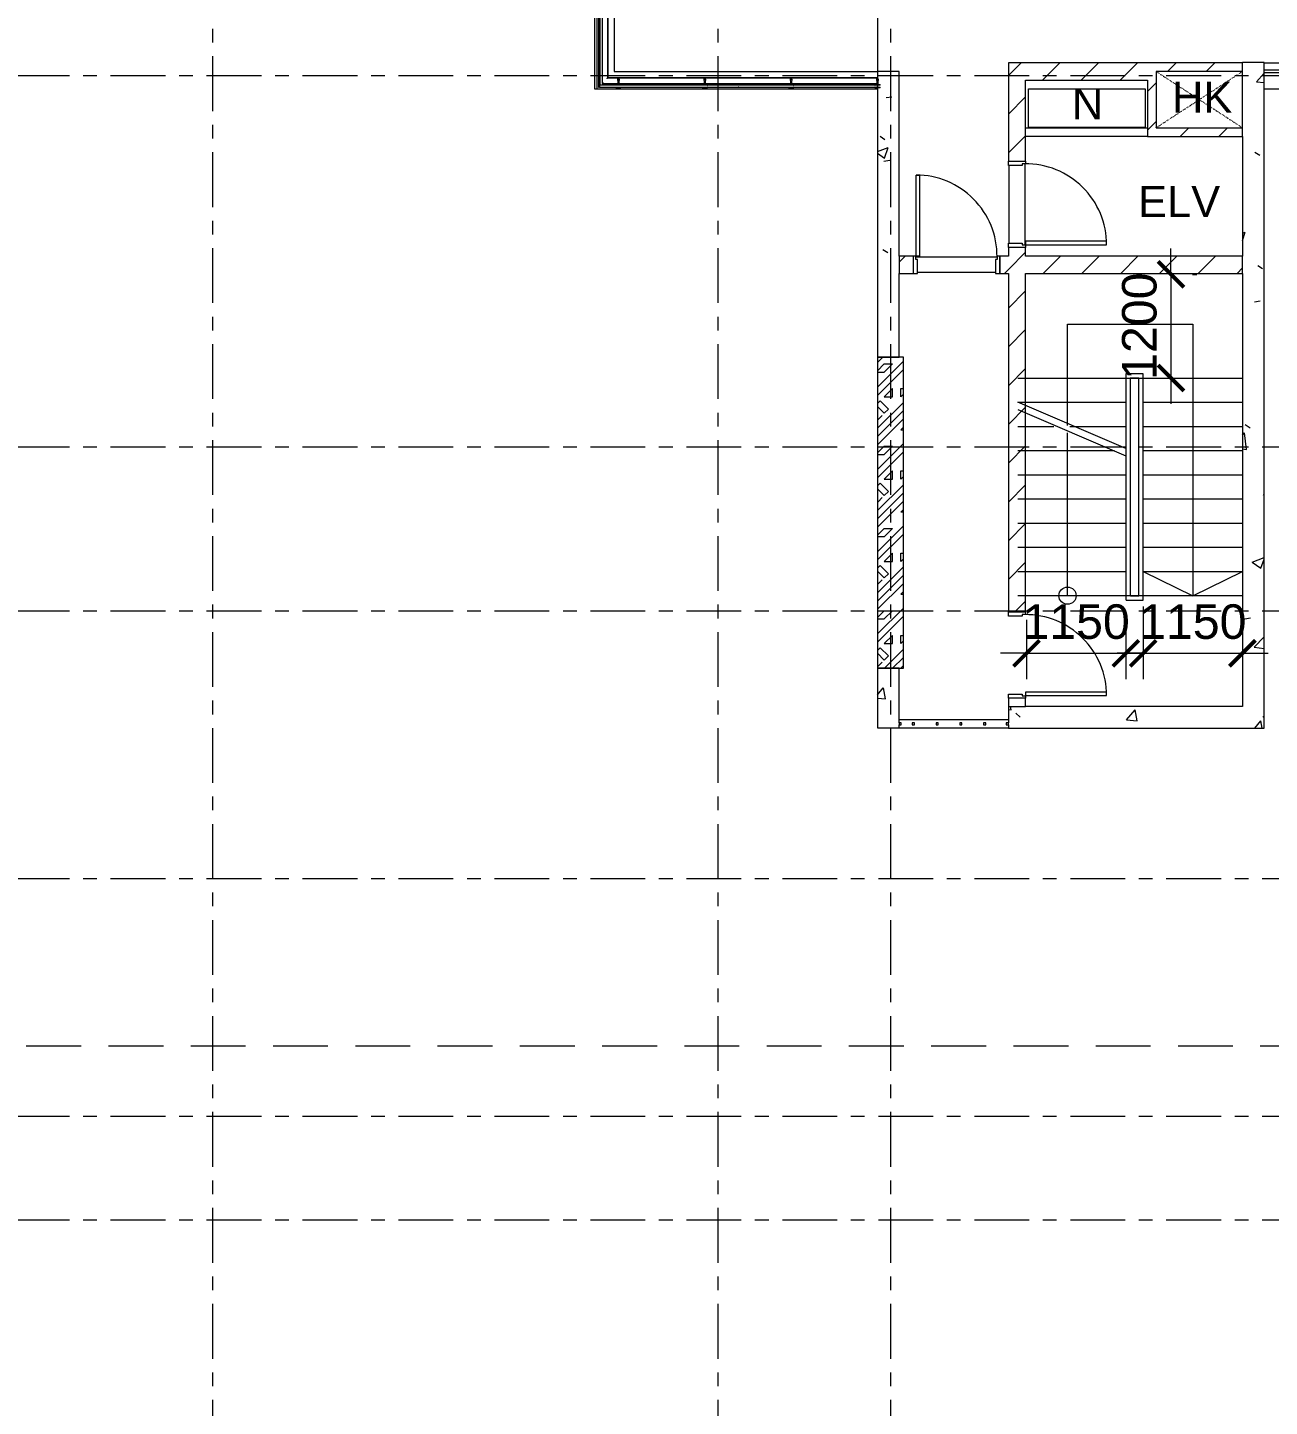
# Model space of a CAD drawing. Header units: millimetres. Extents: x -20144 to 117583, y -11426 to 48263.
# Drawn here: x -8490 to 5888, y 15744 to 31707 of the extents above; entities that cross this region are included whole.
import ezdxf

# ---------------------------------------------------------------- set-up
doc = ezdxf.new("R2010")
doc.units = ezdxf.units.MM
for name, pattern in [('Dash', [12.35, 3.175, -3.175, 0, -3, 0, -3]), ('Grid Line', [22.225, 12.7, -3.175, 3.175, -3.175]), ('HIDDEN2', [4.7625, 3.175, -1.5875])]:
    doc.linetypes.add(name, pattern=pattern)
for name, color, linetype, lineweight in [('A-DETL-GENF', 31, 'Continuous', 5), ('A-DETL-GENF-HDLN', 161, 'Dash', 5), ('CHU', 181, 'Continuous', 5), ('CUA', 31, 'Continuous', 9), ('DIM', 1, 'Continuous', 5), ('HATCH-TUONG', 152, 'Continuous', 9), ('KI-HIEU-1', 151, 'Continuous', 9), ('KINH', 152, 'Continuous', 5), ('NET CAT', 3, 'Continuous', 5), ('NET THAY 1', 41, 'Continuous', 5), ('NET THAY 2', 55, 'Continuous', 5), ('NET-CAT', 3, 'Continuous', 9), ('NET-THAY', 2, 'Continuous', 15), ('TRUC', 225, 'Continuous', 5)]:
    doc.layers.add(name, color=color, linetype=linetype, lineweight=lineweight)
doc.styles.add('Arial', font='arial.ttf', dxfattribs={"height": 360})
doc.styles.add('TA1', font='arial.ttf')
doc.dimstyles.new('D_200_KTx2', dxfattribs={"dimtxt": 400, "dimasz": 300, "dimexe": 300, "dimexo": 300, "dimgap": 160, "dimtad": 1, "dimdec": 0, "dimzin": 9, "dimtxsty": 'TA1', "dimblk": 'ARCHTICK', "dimcen": 1, "dimdle": 300, "dimclrd": 256, "dimclre": 256, "dimclrt": 7, "dimadec": 0, "dimazin": 0, "dimtfac": 1, "dimtdec": 0, "dimtix": 1, "dimtmove": 1, "dimatfit": 3, "dimldrblk": 'ARCHTICK', "dimfxl": 1, "dimtolj": 1, "dimtzin": 0, "dimlwd": -1, "dimlwe": -1, "dimarcsym": 0})
pattern_1 = [(45, (0, 0), (-224.5064, 224.5064), [])]
pattern_2 = [(50, (0, 0), (1457.472, -127.512), [152.4, -1676.4]), (355, (0, 0), (-281.94, 1528.454), [121.92, -1341.12]), (100.451, (121.5, -10.6), (1175.54, 1400.93), [129.52, -1424.72]), (46.184, (0, 406.4), (2168.63, -336.34), [228.6, -2514.6]), (96.636, (180.7, 378.4), (1899.22, 1979.42), [194.28, -2137.08]), (351.184, (0, 406.4), (1899.24, 1979.4), [182.88, -2011.68]), (21, (203.2, 304.8), (1212.915, -818.12), [152.4, -1676.4]), (326, (203.2, 304.8), (494.42, 1473.504), [121.92, -1341.12]), (71.451, (304.3, 236.6), (1707.34, 655.37), [129.52, -1424.72]), (37.5, (0, 0), (24.709, 676.44), [67.056, -1257.808, 67.056, -1294.384, -1346.2]), (37.5, (0, 0), (24.709, 676.44), [-2686.304, 67.056, -1279.144]), (7.5, (0, 0), (534.558, 801.444), [67.056, -709.168, 67.056, -1227.328, -513.08]), (7.5, (0, 0), (534.558, 801.444), [-2070.608, 67.056, -446.024]), (327.5, (-453.14, 0), (1084.7275, -45.831), [67.056, -440.944, 67.056, -1517.904, -2103.12]), (327.5, (-453.14, 0), (1084.7275, -45.831), [-2092.96, 67.056, -2036.064]), (317.5, (-656.3, 0), (1185.035, 203.414), [67.056, -593.344, 67.056, -985.52, -1493.52]), (317.5, (-656.3, 0), (1185.035, 203.414), [-1712.976, 67.056, -1426.464])]

# ---------------------------------------------------------------- blocks, each defined once
blk = doc.blocks.new('_ARCHTICK')
at = {"color": 0, "linetype": 'ByBlock', "const_width": 0.15}
blk.add_lwpolyline([(-0.5, -0.5), (0.5, 0.5)], dxfattribs=at)
blk = doc.blocks.new('*D242')
at = {"layer": 'Defpoints', "color": 0, "transparency": 16777216}
for p in [(4697, 28850), (4654, 27650), (4748, 27650)]:
    blk.add_point(p, dxfattribs=at)
at = {"layer": 'DIM', "transparency": 16777216}
for p, q in [((4748, 28850), (4748, 29150)), ((4748, 28850), (4748, 27650)), ((4997, 28850), (5048, 28850)), ((4748, 27650), (4748, 27350)), ((4954, 27650), (5048, 27650))]:
    blk.add_line(p, q, dxfattribs=at)
at = {"layer": 'DIM', "transparency": 16777216, "xscale": 300, "yscale": 300, "zscale": 300}
for p, rotation in [((4748, 28850), 270), ((4748, 27650), 90)]:
    blk.add_blockref('_ARCHTICK', p, dxfattribs=dict(at, rotation=rotation))
at = {"layer": 'DIM', "color": 7, "transparency": 16777216, "insert": (4384, 28250), "char_height": 400, "attachment_point": 5, "rotation": 90, "style": 'TA1'}
blk.add_mtext('\\A1;1200', dxfattribs=at)
blk = doc.blocks.new('*D243')
at = {"layer": 'Defpoints', "color": 0, "transparency": 16777216}
for p in [(3075, 25150), (4225, 25150), (4225, 24463)]:
    blk.add_point(p, dxfattribs=at)
at = {"layer": 'DIM', "transparency": 16777216}
for p, q in [((3075, 24850), (3075, 24163)), ((4225, 24850), (4225, 24163)), ((3075, 24463), (2775, 24463)), ((3075, 24463), (4225, 24463)), ((4225, 24463), (4525, 24463))]:
    blk.add_line(p, q, dxfattribs=at)
at = {"layer": 'DIM', "transparency": 16777216, "xscale": 300, "yscale": 300, "zscale": 300}
blk.add_blockref('_ARCHTICK', (3075, 24463), dxfattribs=at)
at = {"layer": 'DIM', "transparency": 16777216, "xscale": 300, "yscale": 300, "zscale": 300, "rotation": 180}
blk.add_blockref('_ARCHTICK', (4225, 24463), dxfattribs=at)
at = {"layer": 'DIM', "color": 7, "transparency": 16777216, "insert": (3650, 24827), "char_height": 400, "attachment_point": 5, "style": 'TA1'}
blk.add_mtext('\\A1;1150', dxfattribs=at)
blk = doc.blocks.new('*D244')
at = {"layer": 'Defpoints', "color": 0, "transparency": 16777216}
for p in [(4426, 25305), (5575, 25305), (5575, 24463)]:
    blk.add_point(p, dxfattribs=at)
at = {"layer": 'DIM', "transparency": 16777216}
for p, q in [((4426, 25005), (4426, 24163)), ((5575, 25005), (5575, 24163)), ((4426, 24463), (4126, 24463)), ((4426, 24463), (5575, 24463)), ((5575, 24463), (5875, 24463))]:
    blk.add_line(p, q, dxfattribs=at)
at = {"layer": 'DIM', "transparency": 16777216, "xscale": 300, "yscale": 300, "zscale": 300}
blk.add_blockref('_ARCHTICK', (4426, 24463), dxfattribs=at)
at = {"layer": 'DIM', "transparency": 16777216, "xscale": 300, "yscale": 300, "zscale": 300, "rotation": 180}
blk.add_blockref('_ARCHTICK', (5575, 24463), dxfattribs=at)
at = {"layer": 'DIM', "color": 7, "transparency": 16777216, "insert": (5001, 24827), "char_height": 400, "attachment_point": 5, "style": 'TA1'}
blk.add_mtext('\\A1;1150', dxfattribs=at)
blk = doc.blocks.new('THANG  BO 5 - THANG  BO 5-373209-MẶT BẰNG TẦNG 5 ĐẾN TẦNG 22')
at = {"layer": 'A-DETL-GENF'}
for p, q in [((3647, 27112), (3647, 28287)), ((3647, 28287), (5097, 28287)), ((5097, 28287), (5097, 25142)), ((3072, 27662), (5672, 27662)), ((4522, 27712), (4322, 27712)), ((4322, 27712), (4322, 25092)), ((4472, 27662), (4372, 27662)), ((4372, 27662), (4372, 25142)), ((4472, 25142), (4472, 27662)), ((4522, 25092), (4522, 27712)), ((4322, 26847), (3072, 27382)), ((3072, 27382), (4322, 27382)), ((4522, 27382), (5672, 27382)), ((3072, 27296), (4322, 26761)), ((3072, 27102), (3490, 27102)), ((3647, 25142), (3647, 27026)), ((3674, 27102), (4322, 27102)), ((4522, 27102), (5672, 27102)), ((3072, 26822), (4192, 26822)), ((4522, 26822), (5672, 26822)), ((3072, 26542), (4322, 26542)), ((4522, 26542), (5672, 26542)), ((3072, 26262), (4322, 26262)), ((4522, 26262), (5672, 26262)), ((3072, 25982), (4322, 25982)), ((4522, 25982), (5672, 25982)), ((3072, 25702), (4322, 25702)), ((4522, 25702), (5672, 25702)), ((3072, 25422), (4322, 25422)), ((4522, 25422), (5097, 25142)), ((4522, 25422), (5672, 25422)), ((5097, 25142), (5672, 25422)), ((4372, 25142), (3072, 25142)), ((4326, 25092), (4522, 25092)), ((5672, 25142), (4376, 25142)), ((4376, 25142), (4472, 25142))]:
    blk.add_line(p, q, dxfattribs=at)
blk.add_circle((3647, 25142), 100, dxfattribs=at)
blk = doc.blocks.new('CUA 1 CANH MO - 2 - Type 1000-515855-MẶT BẰNG TẦNG 24')
at = {"layer": 'CUA'}
for p, q in [((-368, 1040), (-328, 1040)), ((-368, 102), (-368, 1040)), ((-328, 1040), (-328, 102)), ((-328, 102), (-368, 102))]:
    blk.add_line(p, q, dxfattribs=at)
at = {"layer": 'CUA', "lineweight": 5}
for p, q in [((-369, 102), (-399, 102)), ((-399, 102), (-399, -98)), ((-369, 61), (-369, 102)), ((-349, 61), (-369, 61)), ((-349, -98), (-349, 61)), ((571, 61), (551, 61)), ((551, 61), (551, -98)), ((601, 102), (571, 102)), ((571, 102), (571, 61)), ((601, -98), (601, 102)), ((-399, -98), (-349, -98)), ((551, -98), (601, -98))]:
    blk.add_line(p, q, dxfattribs=at)
blk.add_arc((-368, 102), 938, 359.5, 90, dxfattribs=at)
blk = doc.blocks.new('CUA 1 CANH MO - 2 - Type 1000-515866-MẶT BẰNG TẦNG 24')
at = {"layer": 'CUA', "lineweight": 5}
for p, q in [((-399, -102), (-399, 98)), ((-399, 98), (-349, 98)), ((-349, 98), (-349, -61)), ((551, 98), (601, 98)), ((551, -61), (551, 98)), ((601, 98), (601, -102)), ((-369, -102), (-399, -102)), ((-369, -61), (-369, -102)), ((-349, -61), (-369, -61)), ((571, -61), (551, -61)), ((571, -102), (571, -61)), ((601, -102), (571, -102))]:
    blk.add_line(p, q, dxfattribs=at)
at = {"layer": 'CUA'}
for p, q in [((-328, -102), (-368, -102)), ((-368, -102), (-368, -1040)), ((-328, -1040), (-328, -102)), ((-368, -1040), (-328, -1040))]:
    blk.add_line(p, q, dxfattribs=at)
at = {"layer": 'CUA', "lineweight": 5}
blk.add_arc((-368, -102), 938, 270, 0.5, dxfattribs=at)
blk = doc.blocks.new('Railing - NBS_RailInfillPnl_Post-720245-MẶT BẰNG TẦNG 24')
at = {"layer": 'NET THAY 2'}
for p, q in [((-13, -5), (-13, 5)), ((13, 5), (-13, 5)), ((13, 5), (13, -5)), ((-13, -5), (13, -5))]:
    blk.add_line(p, q, dxfattribs=at)
blk = doc.blocks.new('Railing - NBS_RailInfillPnl_Post-721024-MẶT BẰNG TẦNG 24')
at = {"layer": 'NET THAY 2'}
for p, q in [((-13, -5), (-13, 5)), ((13, 5), (13, -5))]:
    blk.add_line(p, q, dxfattribs=at)
blk = doc.blocks.new('Railing - Railing-542844-MẶT BẰNG TẦNG 24')
at = {"layer": 'NET THAY 1'}
for p, q in [((4426, 42600), (1651, 42600)), ((2489, 42540), (1651, 42540)), ((1651, 42473), (4426, 42473)), ((4426, 42473), (1651, 42473)), ((3489, 42540), (2502, 42540)), ((4426, 42540), (3502, 42540)), ((4426, 42600), (4426, 42581)), ((4426, 42559), (4426, 42540)), ((4426, 42540), (4426, 42530)), ((4426, 42530), (4426, 42485)), ((4426, 42485), (4426, 42473)), ((1351, 42400), (-6149, 42400)), ((-5311, 42340), (-6149, 42340)), ((-4311, 42340), (-5298, 42340)), ((-3311, 42340), (-4298, 42340)), ((-2311, 42340), (-3298, 42340)), ((-1311, 42340), (-2298, 42340)), ((-311, 42340), (-1298, 42340)), ((689, 42340), (-298, 42340)), ((1351, 42340), (702, 42340)), ((-6149, 42273), (1351, 42273)), ((1351, 42273), (-6149, 42273)), ((-8499, 42100), (-8499, 33100)), ((-8439, 42100), (-8439, 41379)), ((-8372, 33100), (-8372, 42100)), ((-8372, 42100), (-8372, 33100)), ((-8439, 41366), (-8439, 40379)), ((-8439, 40366), (-8439, 39379)), ((-8439, 39366), (-8439, 38379)), ((-8439, 38366), (-8439, 37379)), ((-8439, 37366), (-8439, 36379)), ((-8439, 36366), (-8439, 35379)), ((-8439, 35366), (-8439, 34379)), ((-8439, 34366), (-8439, 33379)), ((-8439, 33366), (-8439, 33100)), ((-1772, 32927), (-6149, 32927)), ((-6149, 32927), (-1772, 32927)), ((-1772, 31127), (-1772, 32927)), ((-1772, 32927), (-1772, 31127)), ((-5856, 32860), (-6149, 32860)), ((-6149, 32800), (-1899, 32800)), ((-4856, 32860), (-5843, 32860)), ((-3856, 32860), (-4843, 32860)), ((-2856, 32860), (-3843, 32860)), ((-1839, 32860), (-2843, 32860)), ((-1899, 32800), (-1899, 31000)), ((-1839, 32860), (-1839, 31979)), ((-1839, 31966), (-1839, 31060)), ((-1899, 31000), (1351, 31000)), ((-1839, 31060), (-1656, 31060)), ((1351, 31127), (-1772, 31127)), ((-1772, 31127), (1351, 31127)), ((-1643, 31060), (-656, 31060)), ((-643, 31060), (344, 31060)), ((357, 31060), (1344, 31060))]:
    blk.add_line(p, q, dxfattribs=at)
for points, knots in [([(-1784, 32915), (-1783, 32916), (-1782, 32918), (-1780, 32920), (-1779, 32921), (-1778, 32922), (-1777, 32923), (-1776, 32923), (-1775, 32924), (-1775, 32925), (-1774, 32925), (-1773, 32926), (-1773, 32927), (-1772, 32927), (-1772, 32927)], [-1, -1, -1, -1, -0.833333, -0.75, -0.666667, -0.625, -0.583333, -0.5, -0.458333, -0.416667, -0.333333, -0.25, -0.166667, 0, 0, 0, 0]), ([(-1839, 32860), (-1839, 32860), (-1839, 32860), (-1839, 32861), (-1838, 32861), (-1838, 32862), (-1837, 32863), (-1836, 32863), (-1836, 32864), (-1835, 32864), (-1834, 32865), (-1833, 32866), (-1832, 32868), (-1830, 32869), (-1829, 32870)], [-1, -1, -1, -1, -0.833333, -0.75, -0.666667, -0.583333, -0.541667, -0.5, -0.416667, -0.375, -0.333333, -0.25, -0.166667, 0, 0, 0, 0]), ([(-1829, 31070), (-1830, 31069), (-1832, 31068), (-1833, 31066), (-1834, 31065), (-1835, 31064), (-1836, 31064), (-1836, 31063), (-1837, 31062), (-1838, 31062), (-1838, 31061), (-1839, 31061), (-1839, 31060), (-1839, 31060), (-1839, 31060)], [0, 0, 0, 0, 0.166667, 0.25, 0.333333, 0.375, 0.416667, 0.5, 0.541667, 0.583333, 0.666667, 0.75, 0.833333, 1, 1, 1, 1]), ([(-1772, 31127), (-1772, 31127), (-1773, 31127), (-1773, 31126), (-1774, 31125), (-1775, 31125), (-1775, 31124), (-1776, 31123), (-1777, 31122), (-1778, 31121), (-1779, 31120), (-1780, 31119), (-1782, 31118), (-1783, 31116), (-1784, 31115)], [0, 0, 0, 0, 0.166667, 0.25, 0.333333, 0.416667, 0.458333, 0.5, 0.583333, 0.666667, 0.708333, 0.75, 0.833333, 1, 1, 1, 1])]:
    blk.add_open_spline(points, degree=3, knots=knots, dxfattribs=at)
for name, p, rotation in [('Railing - NBS_RailInfillPnl_Post-720245-MẶT BẰNG TẦNG 24', (1381, 42570), 180), ('Railing - NBS_RailInfillPnl_Post-721024-MẶT BẰNG TẦNG 24', (2903, 42570), 90), ('Railing - NBS_RailInfillPnl_Post-720245-MẶT BẰNG TẦNG 24', (-8469, 42370), 180), ('Railing - NBS_RailInfillPnl_Post-721024-MẶT BẰNG TẦNG 24', (-4529, 42370), 90), ('Railing - NBS_RailInfillPnl_Post-721024-MẶT BẰNG TẦNG 24', (-2559, 42370), 90), ('Railing - NBS_RailInfillPnl_Post-721024-MẶT BẰNG TẦNG 24', (-589, 42370), 90), ('Railing - NBS_RailInfillPnl_Post-720245-MẶT BẰNG TẦNG 24', (1381, 42370), 90), ('Railing - NBS_RailInfillPnl_Post-721024-MẶT BẰNG TẦNG 24', (-8469, 40462), 180), ('Railing - NBS_RailInfillPnl_Post-721024-MẶT BẰNG TẦNG 24', (-8469, 38554), 180), ('Railing - NBS_RailInfillPnl_Post-721024-MẶT BẰNG TẦNG 24', (-8469, 36646), 180), ('Railing - NBS_RailInfillPnl_Post-721024-MẶT BẰNG TẦNG 24', (-8469, 34738), 180), ('Railing - NBS_RailInfillPnl_Post-720245-MẶT BẰNG TẦNG 24', (-8469, 32830), 270), ('Railing - NBS_RailInfillPnl_Post-721024-MẶT BẰNG TẦNG 24', (-4069, 32830), 270), ('Railing - NBS_RailInfillPnl_Post-720245-MẶT BẰNG TẦNG 24', (-1869, 32830), 180), ('Railing - NBS_RailInfillPnl_Post-720245-MẶT BẰNG TẦNG 24', (-1869, 31030), 270), ('Railing - NBS_RailInfillPnl_Post-721024-MẶT BẰNG TẦNG 24', (-259, 31030), 270)]:
    blk.add_blockref(name, p, dxfattribs=dict(rotation=rotation))
blk = doc.blocks.new('Top Rail Type - Top Rail_Internal_-542854-MẶT BẰNG TẦNG 24')
at = {"layer": 'NET THAY 1'}
for p, q in [((1466, 42581), (1370, 42581)), ((1370, 42581), (1370, 42575)), ((1370, 42565), (1370, 42381)), ((1391, 42359), (1391, 42559)), ((1391, 42559), (1469, 42559)), ((1521, 42559), (2469, 42559)), ((2466, 42581), (1524, 42581)), ((2521, 42559), (3469, 42559)), ((3466, 42581), (2524, 42581)), ((3521, 42559), (4426, 42559)), ((4426, 42581), (3524, 42581)), ((4426, 42559), (4426, 42581)), ((-8334, 42381), (-8480, 42381)), ((-8480, 42381), (-8480, 42375)), ((-8480, 42365), (-8480, 41401)), ((-8459, 41398), (-8459, 42359)), ((-8459, 42359), (-8331, 42359)), ((-8279, 42359), (-7331, 42359)), ((-7334, 42381), (-8276, 42381)), ((-7279, 42359), (-6331, 42359)), ((-6334, 42381), (-7276, 42381)), ((-6277, 42359), (-5331, 42359)), ((-5334, 42381), (-6276, 42381)), ((-5279, 42359), (-4331, 42359)), ((-4334, 42381), (-5276, 42381)), ((-4279, 42359), (-3331, 42359)), ((-3334, 42381), (-4276, 42381)), ((-3279, 42359), (-2331, 42359)), ((-2334, 42381), (-3276, 42381)), ((-2279, 42359), (-1331, 42359)), ((-1334, 42381), (-2276, 42381)), ((-1279, 42359), (-331, 42359)), ((-334, 42381), (-1276, 42381)), ((-279, 42359), (669, 42359)), ((666, 42381), (-276, 42381)), ((721, 42359), (1376, 42359)), ((1370, 42381), (724, 42381)), ((1386, 42359), (1391, 42359)), ((-8459, 40398), (-8459, 41346)), ((-8480, 41343), (-8480, 40401)), ((-8480, 40343), (-8480, 39401)), ((-8459, 39398), (-8459, 40346)), ((-8480, 39343), (-8480, 38401)), ((-8459, 38398), (-8459, 39346)), ((-8480, 38343), (-8480, 37401)), ((-8459, 37398), (-8459, 38346)), ((-8480, 37343), (-8480, 36401)), ((-8459, 36398), (-8459, 37346)), ((-8480, 36343), (-8480, 35401)), ((-8459, 35398), (-8459, 36346)), ((-8480, 35343), (-8480, 34401)), ((-8459, 34398), (-8459, 35346)), ((-8480, 34343), (-8480, 33401)), ((-8459, 33398), (-8459, 34346)), ((-8480, 33343), (-8480, 32819)), ((-8459, 32841), (-8459, 33346)), ((-8480, 32819), (-8474, 32819)), ((-8464, 32819), (-7878, 32819)), ((-7875, 32841), (-8459, 32841)), ((-6875, 32841), (-7823, 32841)), ((-7820, 32819), (-6878, 32819)), ((-5875, 32841), (-6823, 32841)), ((-6820, 32819), (-5878, 32819)), ((-4875, 32841), (-5823, 32841)), ((-5820, 32819), (-4878, 32819)), ((-3875, 32841), (-4823, 32841)), ((-4820, 32819), (-3878, 32819)), ((-2875, 32841), (-3823, 32841)), ((-3820, 32819), (-2878, 32819)), ((-1859, 32841), (-2823, 32841)), ((-2820, 32819), (-1880, 32819)), ((-1880, 32819), (-1880, 32001)), ((-1859, 32835), (-1859, 32841)), ((-1859, 31998), (-1859, 32825)), ((-1880, 31943), (-1880, 31019)), ((-1859, 31041), (-1859, 31946)), ((-1880, 31019), (-1874, 31019)), ((-1864, 31019), (-1678, 31019)), ((-1675, 31041), (-1859, 31041)), ((-675, 31041), (-1623, 31041)), ((-1620, 31019), (-678, 31019)), ((325, 31041), (-623, 31041)), ((-620, 31019), (322, 31019)), ((1325, 31041), (377, 31041)), ((380, 31019), (1322, 31019)), ((1351, 31019), (1351, 31041))]:
    blk.add_line(p, q, dxfattribs=at)
blk = doc.blocks.new('ALB-RAILING 32 - ALB-BALUSTER-537417-MẶT BẰNG TẦNG 24')
at = {"layer": 'NET THAY 1'}
for p, q in [((-30, 101), (-30, 92)), ((-30, 101), (30, 101)), ((-29, 101), (-30, 101)), ((-30, 92), (-29, 92)), ((30, 92), (-30, 92)), ((-30, 70), (-30, 63)), ((-30, 70), (30, 70)), ((-29, 70), (-30, 70)), ((-30, 63), (-29, 63)), ((30, 63), (-30, 63)), ((-7, 63), (-7, 15)), ((7, 15), (7, 63)), ((26, 63), (30, 63)), ((30, 101), (29, 101)), ((29, 92), (30, 92)), ((30, 70), (29, 70)), ((30, 92), (30, 101)), ((30, 63), (30, 70))]:
    blk.add_line(p, q, dxfattribs=at)
at = {"layer": 'NET THAY 1', "flags": 128}
for points in [[(-7, 1), (-7, 2), (-7, 2), (-7, 2), (-7, 3), (-7, 3), (-7, 3), (-7, 4), (-7, 4), (-7, 5), (-7, 5), (-7, 5), (-7, 6), (-7, 6), (-7, 7), (-7, 7), (-7, 8), (-7, 8), (-7, 9), (-7, 10), (-7, 10), (-7, 11), (-7, 11), (-7, 12), (-7, 12), (-7, 13), (-7, 14), (-7, 14), (-7, 15), (-7, 15)], [(7, 15), (7, 14), (7, 14), (7, 13), (7, 13), (7, 12), (7, 11), (7, 11), (7, 10), (7, 10), (7, 9), (7, 9), (7, 8), (7, 8), (7, 7), (7, 7), (7, 6), (7, 6), (7, 5), (7, 5), (7, 4), (7, 4), (7, 3), (7, 3), (7, 3)], [(-3, -6), (-3, -6), (-3, -6), (-4, -6), (-4, -6), (-4, -6), (-4, -5), (-5, -5), (-5, -5), (-5, -5), (-5, -5), (-5, -4), (-6, -4), (-6, -4), (-6, -4), (-6, -4), (-6, -3), (-6, -3), (-6, -3), (-7, -3), (-7, -2), (-7, -2), (-7, -2), (-7, -1), (-7, -1)], [(0, -7), (0, -7), (-1, -7), (-1, -7), (-1, -7), (-1, -7), (-2, -7)], [(7, -2), (6, -3), (6, -3), (6, -3), (6, -3), (6, -4), (6, -4), (6, -4), (5, -4), (5, -5), (5, -5), (5, -5), (5, -5), (4, -5), (4, -6), (4, -6), (4, -6), (4, -6), (3, -6), (3, -6), (3, -6), (3, -7), (2, -7), (2, -7), (2, -7), (1, -7), (1, -7), (1, -7), (1, -7), (0, -7), (0, -7), (0, -7)], [(7, 0), (7, 0), (7, -1), (7, -1), (7, -1), (7, -1), (7, -2)]]:
    blk.add_lwpolyline(points, dxfattribs=at)
at = {"layer": 'NET THAY 1'}
for start, end in [(90, 270), (270, 90)]:
    blk.add_arc((0, 0), 7, start, end, dxfattribs=at)
blk = doc.blocks.new('ALB-RAILING 32 - ALB-BALUSTER-V12-MẶT BẰNG TẦNG 24')
at = {"layer": 'NET THAY 1'}
for p, q in [((-30, 101), (-30, 92)), ((-30, 101), (30, 101)), ((-29, 101), (-30, 101)), ((-30, 92), (-29, 92)), ((30, 92), (-30, 92)), ((-30, 70), (-30, 63)), ((-30, 70), (30, 70)), ((-29, 70), (-30, 70)), ((-30, 63), (-26, 63)), ((30, 63), (-30, 63)), ((-7, 63), (-7, 15)), ((7, 15), (7, 63)), ((26, 63), (30, 63)), ((30, 101), (29, 101)), ((29, 92), (30, 92)), ((30, 70), (29, 70)), ((30, 92), (30, 101)), ((30, 63), (30, 70))]:
    blk.add_line(p, q, dxfattribs=at)
at = {"layer": 'NET THAY 1', "flags": 128}
for points in [[(-7, 1), (-7, 2), (-7, 2), (-7, 2), (-7, 3), (-7, 3), (-7, 3), (-7, 4), (-7, 4), (-7, 5), (-7, 5), (-7, 5), (-7, 6), (-7, 6), (-7, 7), (-7, 7), (-7, 8), (-7, 8), (-7, 9), (-7, 10), (-7, 10), (-7, 11), (-7, 11), (-7, 12), (-7, 12), (-7, 13), (-7, 14), (-7, 14), (-7, 15), (-7, 15)], [(7, 15), (7, 14), (7, 14), (7, 13), (7, 13), (7, 12), (7, 11), (7, 11), (7, 10), (7, 10), (7, 9), (7, 9), (7, 8), (7, 8), (7, 7), (7, 7), (7, 6), (7, 6), (7, 5), (7, 5), (7, 4), (7, 4), (7, 3), (7, 3), (7, 3)], [(-3, -6), (-3, -6), (-3, -6), (-4, -6), (-4, -6), (-4, -6), (-4, -5), (-5, -5), (-5, -5), (-5, -5), (-5, -5), (-5, -4), (-6, -4), (-6, -4), (-6, -4), (-6, -4), (-6, -3), (-6, -3), (-6, -3), (-7, -3), (-7, -2), (-7, -2), (-7, -2), (-7, -1), (-7, -1)], [(0, -7), (0, -7), (-1, -7), (-1, -7), (-1, -7), (-1, -7), (-2, -7)], [(7, -2), (6, -3), (6, -3), (6, -3), (6, -3), (6, -4), (6, -4), (6, -4), (5, -4), (5, -5), (5, -5), (5, -5), (5, -5), (4, -5), (4, -6), (4, -6), (4, -6), (4, -6), (3, -6), (3, -6), (3, -6), (3, -7), (2, -7), (2, -7), (2, -7), (1, -7), (1, -7), (1, -7), (1, -7), (0, -7), (0, -7), (0, -7)], [(7, 0), (7, 0), (7, -1), (7, -1), (7, -1), (7, -1), (7, -2)]]:
    blk.add_lwpolyline(points, dxfattribs=at)
at = {"layer": 'NET THAY 1'}
for start, end in [(90, 270), (270, 90)]:
    blk.add_arc((0, 0), 7, start, end, dxfattribs=at)
blk = doc.blocks.new('System Panel - Glazed-574541-MẶT BẰNG TẦNG 24')
at = {"layer": 'KINH', "lineweight": 9}
for p, q in [((313, 13), (-313, 13)), ((-313, 13), (-313, -13)), ((313, -13), (313, 13)), ((-313, -13), (313, -13))]:
    blk.add_line(p, q, dxfattribs=at)
blk = doc.blocks.new('Railing - 25mm-666288-MẶT BẰNG TẦNG 24')
at = {"layer": 'NET THAY 2'}
for p, q in [((12.5, 12.5), (-12.5, 12.5)), ((-12.5, 12.5), (-12.5, -12.5)), ((12.5, -12.5), (12.5, 12.5)), ((-12.5, -12.5), (12.5, -12.5))]:
    blk.add_line(p, q, dxfattribs=at)
blk = doc.blocks.new('Railing - Railing-718201-MẶT BẰNG TẦNG 24')
at = {"rotation": 269.9999999999998}
for p in [(1613, 23647), (1766, 23647), (2041, 23647), (2316, 23647), (2591, 23647), (2853, 23647)]:
    blk.add_blockref('Railing - 25mm-666288-MẶT BẰNG TẦNG 24', p, dxfattribs=at)
blk = doc.blocks.new('Family1 - Family1-701915-MẶT BẰNG TẦNG 24')
at = {"layer": 'A-DETL-GENF'}
for p, q in [((1000, 653), (0, 653)), ((0, 653), (0, 0)), ((1000, 0), (1000, 653)), ((0, 0), (1000, 0))]:
    blk.add_line(p, q, dxfattribs=at)
at = {"layer": 'A-DETL-GENF-HDLN'}
for p, q in [((0, 653), (1000, 1)), ((0, 0), (1000, 652))]:
    blk.add_line(p, q, dxfattribs=at)

msp = doc.modelspace()

# ---------------------------------------------------------------- hatches: boundary and pattern name
at = {"layer": 'HATCH-TUONG', "lineweight": 5}
h = msp.add_hatch(dxfattribs=at)
h.set_pattern_fill('FP_2', color=256, style=0, pattern_type=2)
h.set_pattern_definition(pattern_1)
h.paths.add_polyline_path([(3065.6, 23847.2), (3065.6, 23942), (2865.6, 23942), (2865.6, 23847.2)], flags=0)
h.paths.add_polyline_path([(3065.6, 24942), (3065.6, 29162), (2865.6, 29162), (2865.6, 24942)], flags=0)
h.paths.add_polyline_path([(3065.6, 30162), (3065.6, 31299.9), (2865.6, 31299.9), (2865.6, 30162)], flags=0)
h = msp.add_hatch(dxfattribs=at)
h.set_pattern_fill('FP_2', color=256, style=0, pattern_type=2)
h.set_pattern_definition(pattern_1)
h.paths.add_polyline_path([(4475.3, 31099.9), (4575.3, 31099.9), (4575.3, 31199.9), (5575.3, 31199.9), (5575.3, 31299.9), (3065.6, 31299.9), (3065.6, 31099.9), (4025.3, 31099.9)], flags=0)
h = msp.add_hatch(dxfattribs=at)
h.set_pattern_fill('FP_3', color=256, style=0, pattern_type=2)
h.set_pattern_definition(pattern_2)
h.paths.add_polyline_path([(5575.3, 23597.2), (5825.3, 23597.2), (5825.3, 31302.2), (5575.3, 31299.9), (5575.3, 23847.2)], flags=0)
h = msp.add_hatch(dxfattribs=at)
h.set_pattern_fill('FP_3', color=256, style=0, pattern_type=2)
h.set_pattern_definition(pattern_2)
h.paths.add_polyline_path([(1350.5, 27889.9), (1600.5, 27889.9), (1600.5, 31199.9), (1350.5, 31199.9), (1352.3, 31117.9), (1357.5, 31111.1), (1352.3, 31105.3), (1350.5, 31105.1), (1352.3, 31096.1), (1357.3, 31096.1), (1358.3, 31047.9), (1376.5, 31047.9), (1376.5, 31040.7), (1350.5, 31040.7), (1352.3, 31019.2), (1379.5, 31019.2), (1379.5, 31010), (1350.5, 31010), (1350.5, 30038)], flags=0)
h = msp.add_hatch(dxfattribs=at)
h.set_pattern_fill('FP_2', color=256, style=0, pattern_type=2)
h.set_pattern_definition(pattern_1)
h.paths.add_polyline_path([(4575.3, 30547), (4575.3, 31099.9), (4475.3, 31099.9), (4475.3, 30547)], flags=0)
h = msp.add_hatch(dxfattribs=at)
h.set_pattern_fill('FP_2', color=256, style=0, pattern_type=2)
h.set_pattern_definition(pattern_1)
h.paths.add_polyline_path([(4575.3, 30447), (5575.3, 30447), (5575.3, 30547), (4475.3, 30547), (4475.3, 30447)], flags=0)
h = msp.add_hatch(dxfattribs=at)
h.set_pattern_fill('FP_2', color=256, style=0, pattern_type=2)
h.set_pattern_definition(pattern_1)
h.paths.add_polyline_path([(5575.3, 28862), (5575.3, 29062), (3065.6, 29062), (3065.6, 28862), (4025.3, 28862)], flags=0)
h.paths.add_polyline_path([(2765.6, 28862), (2865.6, 28862), (2865.6, 29062), (2765.6, 29062)], flags=0)
h.paths.add_polyline_path([(1600.5, 28862), (1765.6, 28862), (1765.6, 29062), (1600.5, 29062)], flags=0)
h = msp.add_hatch(dxfattribs=at)
h.set_pattern_fill('FP_3', color=256, style=0, pattern_type=2)
h.set_pattern_definition(pattern_2)
h.paths.add_polyline_path([(1350.5, 23599.9), (1600.5, 23599.9), (1600.5, 24289.9), (1350.5, 24289.9), (1350.5, 23634.7)], flags=0)
h = msp.add_hatch(dxfattribs=at)
h.set_pattern_fill('FP_3', color=256, style=0, pattern_type=2)
h.set_pattern_definition(pattern_2)
h.paths.add_polyline_path([(5575.3, 23597.2), (5575.3, 23847.2), (2865.6, 23847.2), (2865.6, 23597.2)], flags=0)
at = {"layer": 'NET CAT'}
h = msp.add_hatch(dxfattribs=at)
h.set_pattern_fill('FP_1', color=256, style=0, pattern_type=2)
h.set_pattern_definition([(45, (95.25, 0), (-476.246, 476.246), []), (45, (190.5, 0), (-476.246, 476.246), []), (45, (0, 0), (-476.246, 476.246), []), (45, (476.25, 0), (-476.246, 476.246), []), (45, (571.5, 0), (-476.246, 476.246), []), (0, (381, 95.25), (0, 952.5), [95.25, -857.25]), (0, (476.25, 190.5), (0, 952.5), [95.25, -857.25]), (45, (381, 95.25), (0, 952.491), [134.684, -1212.342]), (45, (476.25, 95.25), (0, 952.491), [134.684, -1212.342]), (0, (381, 95.25), (0, 952.5), [95.25, -857.25]), (90, (-95.25, 95.25), (-952.5, 6e-14), [95.25, -857.25]), (90, (0, 95.25), (-952.5, 6e-14), [190.5, -762]), (45, (-95.25, 190.5), (0, 952.491), [134.684, -1212.342]), (90, (762, 381), (-952.5, 6e-14), [95.25, -857.25]), (0, (666.75, 381), (0, 952.5), [95.25, -857.25]), (45, (666.75, 381), (0, 952.491), [134.683, -1212.342]), (0, (857.25, 95.25), (0, 952.5), [95.25, -857.25]), (0, (857.25, 571.5), (0, 952.5), [95.25, -857.25]), (90, (1047.75, 666.75), (-952.5, 6e-14), [95.25, -857.25]), (45, (857.25, 571.5), (0, 952.491), [269.367, -1077.66]), (45, (952.5, 571.5), (0, 952.491), [134.683, -1212.342]), (45, (1143, 762), (0, 952.491), [134.684, -1212.342]), (0, (1143, 857.25), (0, 952.5), [95.25, -857.25]), (90, (1143, 762), (-952.5, 6e-14), [95.25, -857.25]), (0, (476.25, 762), (0, 952.5), [95.25, -857.25]), (0, (666.75, 857.25), (0, 952.5), [95.25, -857.25]), (90, (571.5, 762), (-952.5, 6e-14), [95.25, -857.25]), (90, (666.75, 762), (-952.5, 6e-14), [95.25, -857.25]), (45, (476.25, 762), (0, 952.491), [134.684, -1212.342]), (45, (666.75, 762), (0, 952.491), [134.683, -1212.342]), (135, (119, 214.8), (-952.491, 6e-14), [134.684, -1212.342]), (135, (238.1, 333.4), (-952.491, 6e-14), [134.684, -1212.342]), (135, (309.56, 404.8), (-952.491, 6e-14), [134.684, -1212.342]), (135, (333.4, 428.6), (-952.491, 6e-14), [134.683, -1212.342]), (135, (381, 476.25), (-952.491, 6e-14), [134.683, -1212.342]), (135, (404.8, 500.06), (-952.491, 6e-14), [134.684, -1212.342]), (135, (476.25, 571.5), (-952.491, 6e-14), [134.683, -1212.342]), (135, (523.9, 619.1), (-952.491, 6e-14), [134.684, -1212.342]), (45, (119, 214.8), (0, 952.491), [95.25, -1251.776]), (45, (238.1, 333.4), (0, 952.491), [67.36, -1279.665]), (45, (404.8, 500.06), (0, 952.491), [67.36, -1279.665]), (45, (309.56, 595.3), (0, 952.491), [67.36, -1279.665]), (45, (476.25, 571.5), (0, 952.491), [67.36, -1279.665]), (45, (381, 666.75), (0, 952.491), [67.36, -1279.665]), (0, (24.2, 309.5), (0, 952.5), [190.043, -762.457]), (0, (238.1, 523.9), (0, 952.5), [95.25, -857.25])])
h.paths.add_polyline_path([(1650.5, 24289.9), (1650.5, 27889.9), (1350.5, 27889.9), (1350.5, 24289.9)], flags=0)

# ---------------------------------------------------------------- linework, layer by layer
at = {"layer": 'KI-HIEU-1', "linetype": 'HIDDEN2', "ltscale": 200}
msp.add_line((-17077.5, 19919), (42526.6, 19919), dxfattribs=at)
at = {"layer": 'NET CAT', "lineweight": 13}
for p, q in [((1650.5, 27889.9), (1350.5, 27889.9)), ((1350.5, 27889.9), (1350.5, 24289.9)), ((1650.5, 24289.9), (1650.5, 27889.9)), ((1350.5, 24289.9), (1650.5, 24289.9))]:
    msp.add_line(p, q, dxfattribs=at)
at = {"layer": 'NET-CAT', "lineweight": 15}
for p, q in [((3065.6, 31299.9), (2865.6, 31299.9)), ((2865.6, 31299.9), (2865.6, 30162)), ((5575.3, 31299.9), (3065.6, 31299.9)), ((5575.3, 31302.2), (5575.3, 31299.9)), ((5825.3, 31302.2), (5575.3, 31302.2)), ((5825.3, 23597.2), (5825.3, 31302.2)), ((1350.5, 31199.9), (1350.5, 31116.9)), ((1600.5, 31199.9), (1350.5, 31199.9)), ((1600.5, 29062), (1600.5, 31199.9)), ((1350.5, 31105.5), (1350.5, 31096.1)), ((1350.5, 31040.7), (1350.5, 31019.2)), ((1350.5, 31010), (1350.5, 27889.9)), ((3065.6, 30162), (3065.6, 31099.9)), ((3065.6, 31099.9), (4475.3, 31099.9)), ((4475.3, 31099.9), (4475.3, 30547)), ((4475.3, 30547), (4475.3, 30447)), ((4475.3, 30447), (5575.3, 30447)), ((5575.3, 30447), (5575.3, 29062)), ((2865.6, 30162), (3065.6, 30162)), ((1765.6, 29062), (1600.5, 29062)), ((1765.6, 28862), (1765.6, 29062)), ((2865.6, 29062), (2765.6, 29062)), ((2765.6, 29062), (2765.6, 28862)), ((3065.6, 29162), (2865.6, 29162)), ((2865.6, 29162), (2865.6, 29062)), ((3065.6, 29062), (3065.6, 29162)), ((5575.3, 29062), (3065.6, 29062)), ((1600.5, 28862), (1765.6, 28862)), ((1600.5, 27889.9), (1600.5, 28862)), ((2765.6, 28862), (2865.6, 28862)), ((2865.6, 28862), (2865.6, 24942)), ((3065.6, 24942), (3065.6, 28862)), ((3065.6, 28862), (5575.3, 28862)), ((5575.3, 28862), (5575.3, 23847.2)), ((1350.5, 27889.9), (1600.5, 27889.9)), ((2865.6, 24942), (3065.6, 24942)), ((1350.5, 24289.9), (1350.5, 23599.9)), ((1600.5, 24289.9), (1350.5, 24289.9)), ((1600.5, 23659.7), (1600.5, 24289.9)), ((3065.6, 23942), (2865.6, 23942)), ((2865.6, 23942), (2865.6, 23847.2)), ((2865.6, 23847.2), (2865.6, 23659.7)), ((3065.6, 23847.2), (3065.6, 23942)), ((5575.3, 23847.2), (3065.6, 23847.2)), ((1600.5, 23599.9), (1600.5, 23634.7)), ((2865.6, 23634.7), (2865.6, 23597.2)), ((1350.5, 23599.9), (1600.5, 23599.9)), ((2865.6, 23597.2), (5575.3, 23597.2)), ((5575.3, 23597.2), (5825.3, 23597.2))]:
    msp.add_line(p, q, dxfattribs=at)
at = {"layer": 'NET-CAT'}
for p, q in [((5575.3, 31199.9), (5575.3, 31299.9)), ((5575.3, 30447), (5575.3, 30547)), ((1600.5, 29062), (1600.5, 28862)), ((5575.3, 28862), (5575.3, 29062)), ((2865.6, 23847.2), (3065.6, 23847.2))]:
    msp.add_line(p, q, dxfattribs=at)
at = {"layer": 'NET-THAY', "lineweight": 9}
for p, q in [((-1699.5, 32999.9), (-1699.5, 31199.9)), ((-1924.5, 32799.9), (-1924.5, 30999.9)), ((1350.5, 32799.9), (1350.5, 31199.9)), ((5824.6, 31299.9), (21450.6, 31299.9)), ((-1699.5, 31199.9), (1350.5, 31199.9)), ((-1924.5, 30999.9), (-1899.5, 30999.9)), ((3100.5, 30549.9), (3100.5, 30999.9)), ((3100.5, 30999.9), (4450.5, 30999.9)), ((4450.5, 30999.9), (4450.5, 30549.9)), ((5825.5, 30999.9), (21450.5, 30999.9)), ((3065.6, 30547), (4475.3, 30547)), ((4450.5, 30549.9), (3100.5, 30549.9)), ((4475.3, 30447), (3065.6, 30447)), ((2875.6, 29212), (2875.6, 30112)), ((3055.6, 30132), (3055.6, 29192)), ((1795.6, 29052), (2735.6, 29052)), ((2715.6, 28872), (1815.6, 28872)), ((1600.5, 23697.2), (2865.6, 23697.2)), ((1600.5, 23599.9), (1600.5, 23597.2)), ((2865.6, 23597.2), (1600.5, 23597.2))]:
    msp.add_line(p, q, dxfattribs=at)
at = {"layer": 'TRUC', "linetype": 'Grid Line', "ltscale": 50}
for p, q in [((-6349.5, 43599.9), (-6349.5, -7167.6)), ((-499.5, 43599.9), (-499.5, -4500.1)), ((1500.5, 43599.9), (1500.5, -7167.6)), ((42000.5, 31149.9), (-14407, 31149.9)), ((42000.5, 26849.9), (-12092.4, 26849.9)), ((42000.5, 24949.9), (-14407, 24949.9)), ((42000.5, 21849.9), (-12092.4, 21849.9)), ((42000.5, 19099.9), (-12092.4, 19099.9)), ((42000.5, 17899.9), (-14407, 17899.9))]:
    msp.add_line(p, q, dxfattribs=at)

# ---------------------------------------------------------------- block references
at = {"lineweight": 9}
for name, p in [('Railing - Railing-542844-MẶT BẰNG TẦNG 24', (0, 0)), ('Top Rail Type - Top Rail_Internal_-542854-MẶT BẰNG TẦNG 24', (0, 0)), ('CUA 1 CANH MO - 2 - Type 1000-515855-MẶT BẰNG TẦNG 24', (2164.1, 28959.8)), ('Railing - Railing-718201-MẶT BẰNG TẦNG 24', (0, 0))]:
    msp.add_blockref(name, p, dxfattribs=at)
at = {"lineweight": 5}
msp.add_blockref('Family1 - Family1-701915-MẶT BẰNG TẦNG 24', (4575.3, 30547), dxfattribs=at)
at = {"lineweight": 9}
for name, p, rotation in [('System Panel - Glazed-574541-MẶT BẰNG TẦNG 24', (6138.1, 31199.9), 180), ('ALB-RAILING 32 - ALB-BALUSTER-V12-MẶT BẰNG TẦNG 24', (-1649.5, 31111.1), 180), ('ALB-RAILING 32 - ALB-BALUSTER-V12-MẶT BẰNG TẦNG 24', (-649.5, 31111.1), 180), ('ALB-RAILING 32 - ALB-BALUSTER-V12-MẶT BẰNG TẦNG 24', (350.5, 31111.1), 180), ('ALB-RAILING 32 - ALB-BALUSTER-537417-MẶT BẰNG TẦNG 24', (1350.5, 31111.1), 180), ('CUA 1 CANH MO - 2 - Type 1000-515866-MẶT BẰNG TẦNG 24', (2963.3, 29560.6), 90), ('CUA 1 CANH MO - 2 - Type 1000-515866-MẶT BẰNG TẦNG 24', (2963.3, 24340.6), 90)]:
    msp.add_blockref(name, p, dxfattribs=dict(at, rotation=rotation))
at = {"layer": 'A-DETL-GENF'}
msp.add_blockref('THANG  BO 5 - THANG  BO 5-373209-MẶT BẰNG TẦNG 5 ĐẾN TẦNG 22', (-96.8, -12), dxfattribs=at)

# ---------------------------------------------------------------- texts
at = {"layer": 'CHU', "color": 7, "char_height": 360, "attachment_point": 1, "line_spacing_factor": 0.936439, "style": 'Arial'}
for s, insert, width in [('\\pt2540.0016,5079.9996,7620.0012,10159.9992,12700.0008,15239.9988,17780.0004,20319.9984,22860,25400.0016,27939.9996,30480.0012,33019.9992,35560.0008,38099.9988,40640.0004,43179.9984,45720,48260.0016,50799.9996,53340.0012,55879.9992,58420.0008,60959.9988,63500.0004,66039.9984,68580,71120.0016,73659.9996,76200.0012,78739.9992,81280.0008;N', (3600.8, 31005.7), 373.7), ('\\pt2540.0016,5079.9996,7620.0012,10159.9992,12700.0008,15239.9988,17780.0004,20319.9984,22860,25400.0016,27939.9996,30480.0012,33019.9992,35560.0008,38099.9988,40640.0004,43179.9984,45720,48260.0016,50799.9996,53340.0012,55879.9992,58420.0008,60959.9988,63500.0004,66039.9984,68580,71120.0016,73659.9996,76200.0012,78739.9992,81280.0008;HK', (4760.1, 31081.4), 709.02), ('\\pt2540.0016,5079.9996,7620.0012,10159.9992,12700.0008,15239.9988,17780.0004,20319.9984,22860,25400.0016,27939.9996,30480.0012,33019.9992,35560.0008,38099.9988,40640.0004,43179.9984,45720,48260.0016,50799.9996,53340.0012,55879.9992,58420.0008,60959.9988,63500.0004,66039.9984,68580,71120.0016,73659.9996,76200.0012,78739.9992,81280.0008;ELV', (4367, 29874.4), 961.52)]:
    msp.add_mtext(s, dxfattribs=dict(at, insert=insert, width=width))

# ---------------------------------------------------------------- dimensions: what is measured, and where the dimension line sits
at = {"layer": 'DIM'}
dim = msp.add_linear_dim(base=(4747.9, 27649.9), p1=(4697.4, 28849.9), p2=(4654.4, 27649.9), angle=90, dimstyle='D_200_KTx2', dxfattribs=at)
dim.commit()
dim.dimension.update_dxf_attribs({"geometry": '*D242', "text_midpoint": (4383.6, 28249.9)})
for base, p1, p2, picture, middle in [((5575.4, 24462.8), (4425.7, 25305), (5575.4, 25305), '*D244', (5000.5, 24827)), ((4225.4, 24462.8), (3075.4, 25149.9), (4225.4, 25149.9), '*D243', (3650.4, 24827))]:
    dim = msp.add_linear_dim(base=base, p1=p1, p2=p2, dimstyle='D_200_KTx2', dxfattribs=at)
    dim.commit()
    dim.dimension.update_dxf_attribs({"geometry": picture, "text_midpoint": middle})

doc.saveas('drawing.dxf')
